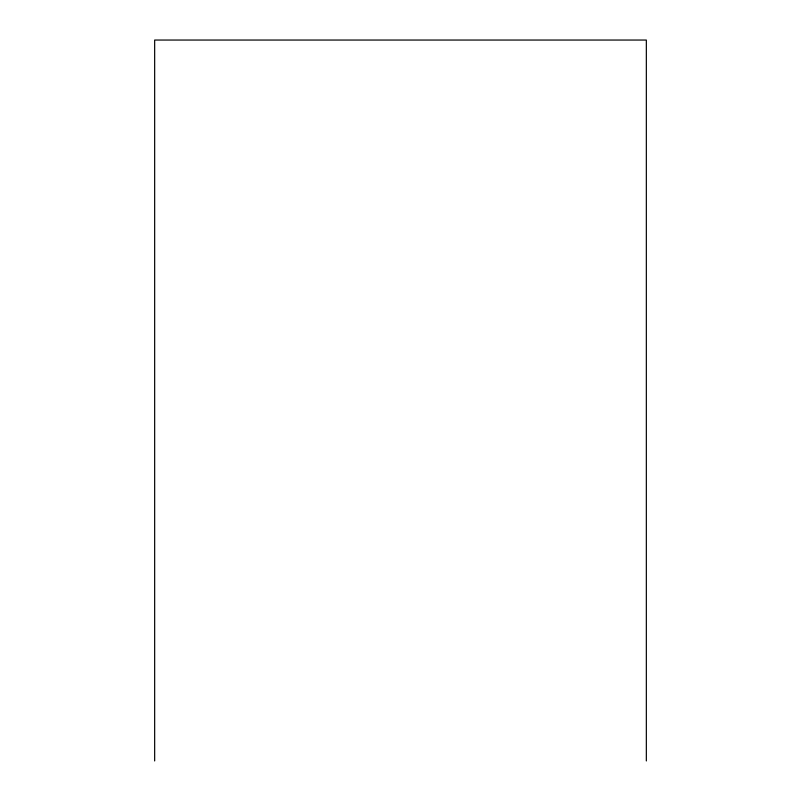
<?xml version="1.0" encoding="UTF-8"?>
<svg xmlns="http://www.w3.org/2000/svg" width="801" height="801" viewBox="0 0 801 801"><rect width="100%" height="100%" fill="white"/><g stroke="black" fill="none" stroke-linecap="round" stroke-linejoin="round"><path stroke-width="1.2" d="M646.337 760.95L646.337 40.05L154.663 40.05L154.663 760.95"/></g></svg>
